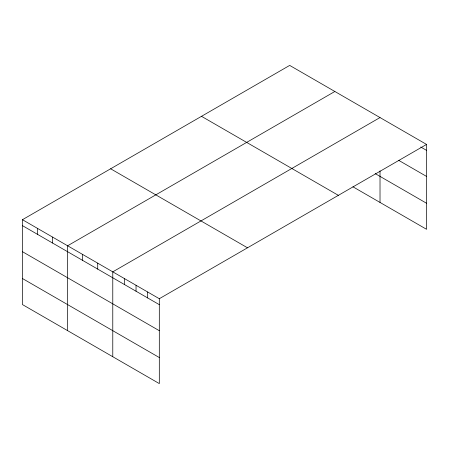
<?xml version="1.0" encoding="UTF-8"?>
<svg xmlns="http://www.w3.org/2000/svg" width="449" height="449" viewBox="0 0 449 449"><rect width="100%" height="100%" fill="white"/><g stroke="black" fill="none" stroke-linecap="round" stroke-linejoin="round"><path stroke-width="0.67" d="M426.55 144.426L289.689 65.408L22.45 219.701L22.45 304.574L159.311 383.592L159.311 298.714L426.55 144.426L426.55 229.299L352.92 186.79M334.853 91.484L67.614 245.777L67.614 330.649M380.017 117.559L112.778 271.853L112.778 356.725M420.735 147.014L426.55 150.37M398.628 160.299L426.55 176.418M375.201 173.606L426.55 203.251M201.5 116.325L338.361 195.343M110.639 168.785L247.5 247.797M22.45 219.701L159.311 298.714M22.45 225.645L159.311 304.658M22.45 251.693L159.311 330.705M22.45 278.526L159.311 357.544M380.017 170.884L380.017 202.437M147.676 292.002L147.676 297.945M136.041 285.283L136.041 291.227M124.412 278.565L124.412 284.509M97.725 263.159L97.725 269.103M82.667 254.465L82.667 260.409M52.561 237.083L52.561 243.027M37.503 228.389L37.503 234.333"/></g></svg>
